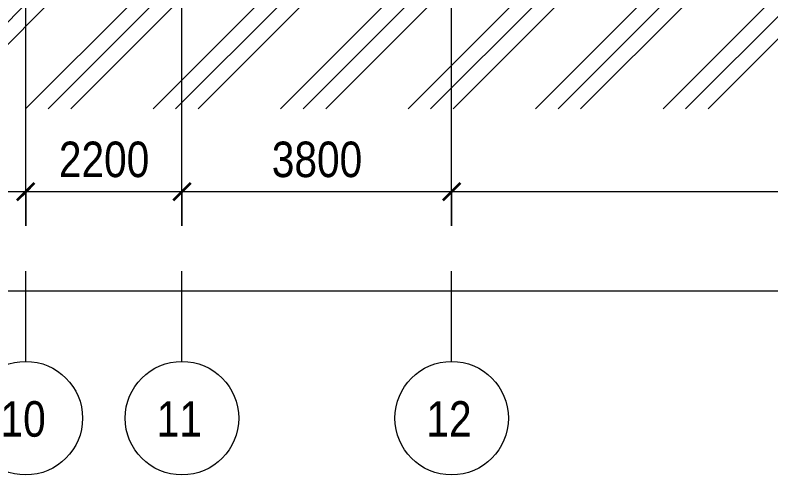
# Model space of a CAD drawing. Header units: millimetres. Extents: x 51154 to 151340, y -24069 to 30962.
# Drawn here: x 104182 to 114830, y -24069 to -17589 of the extents above; entities that cross this region are included whole.
import ezdxf

# ---------------------------------------------------------------- set-up
doc = ezdxf.new("R2010")
doc.units = ezdxf.units.MM
doc.linetypes.add('Осевые', pattern=[6350, 1270, -952.5, 3175, -952.5])
for name, color, linetype, lineweight, true_color in [('Оси-1', 7, 'Continuous', 18, 0xaaaaaa), ('Оси-2', 7, 'Continuous', 9, 0xaaaaaa), ('Оси-3', 7, 'Осевые', 9, 0xaaaaaa), ('Элементы узлов-3', 7, 'Continuous', 9, 0x585858)]:
    doc.layers.add(name, color=color, linetype=linetype, lineweight=lineweight, true_color=true_color)
doc.layers.add('Размеры', color=7, linetype='Continuous', lineweight=9)
doc.layers.add('Размеры-200', color=7, linetype='Continuous', lineweight=9)
doc.styles.add('Arial Narrow', font='ARIALN.TTF', dxfattribs={"height": 500})
doc.dimstyles.new('Диагональ_-_2_5_мм_Arial_narrow', dxfattribs={"dimscale": 304.8, "dimtxt": 511.715487, "dimasz": 0.787402, "dimexe": 1.574803, "dimexo": 0.0625, "dimgap": 0.19685, "dimtad": 1, "dimdec": 0, "dimzin": 0, "dimdsep": 46, "dimtxsty": 'Arial Narrow', "dimblk1": 'OBLIQUE', "dimblk2": 'OBLIQUE', "dimsah": 1, "dimcen": 0.09, "dimdle": 1.574803, "dimazin": 0, "dimtfac": 1, "dimtdec": 4, "dimtix": 1, "dimtmove": 0, "dimatfit": 3, "dimfxl": 1.574803, "dimfxlon": 1, "dimtvp": 1, "dimtolj": 1, "dimtzin": 0, "dimarcsym": 2})

# ---------------------------------------------------------------- blocks, each defined once
blk = doc.blocks.new('Ось сетки - По умолчанию 2-349628-Разрез 1-1')
at = {"layer": 'Оси-1'}
blk.add_circle((57332, -23269), 800, dxfattribs=at)
blk = doc.blocks.new('DIMBLOCK5-Разрез 1-1')
at = {"layer": 'Размеры-200', "lineweight": 35}
for points in [[(110332, -20079), (110212, -20199), (110452, -19959)], [(122932, -20079), (122812, -20199), (123052, -19959)]]:
    blk.add_hatch(color=256, dxfattribs=at).paths.add_polyline_path(points, flags=0)
at = {"layer": 'Размеры-200'}
for p, q in [((110332, -20559), (110332, -19599)), ((122932, -20559), (122932, -19599)), ((122932, -20079), (110332, -20079)), ((110332, -20079), (110332, -20559)), ((122932, -20079), (122932, -20559))]:
    blk.add_line(p, q, dxfattribs=at)
at = {"layer": 'Размеры-200', "lineweight": 35}
for p, q in [((110212, -20199), (110452, -19959)), ((110452, -19959), (110332, -20079)), ((122812, -20199), (123052, -19959)), ((123052, -19959), (122932, -20079)), ((110332, -20079), (110212, -20199)), ((122932, -20079), (122812, -20199))]:
    blk.add_line(p, q, dxfattribs=at)
at = {"layer": 'Размеры-200', "color": 0, "insert": (115840, -19372), "char_height": 500, "width": 1900.66, "attachment_point": 1, "line_spacing_factor": 0.974696, "style": 'Arial Narrow'}
blk.add_mtext('12600', dxfattribs=at)
blk = doc.blocks.new('_Oblique')
at = {"color": 0, "linetype": 'ByBlock', "lineweight": -2}
blk.add_line((-0.5, -0.5), (0.5, 0.5), dxfattribs=at)
blk = doc.blocks.new('DIMBLOCK6-Разрез 1-1')
at = {"layer": 'Размеры-200', "lineweight": 35}
for points in [[(106532, -20079), (106412, -20199), (106652, -19959)], [(110332, -20079), (110212, -20199), (110452, -19959)]]:
    blk.add_hatch(color=256, dxfattribs=at).paths.add_polyline_path(points, flags=0)
at = {"layer": 'Размеры-200'}
for p, q in [((106532, -20559), (106532, -19599)), ((110332, -20559), (110332, -19599)), ((110332, -20079), (106532, -20079)), ((106532, -20079), (106532, -20559)), ((110332, -20079), (110332, -20559))]:
    blk.add_line(p, q, dxfattribs=at)
at = {"layer": 'Размеры-200', "lineweight": 35}
for p, q in [((106412, -20199), (106652, -19959)), ((106652, -19959), (106532, -20079)), ((110212, -20199), (110452, -19959)), ((110452, -19959), (110332, -20079)), ((106532, -20079), (106412, -20199)), ((110332, -20079), (110212, -20199))]:
    blk.add_line(p, q, dxfattribs=at)
at = {"layer": 'Размеры-200', "color": 0, "insert": (107798, -19372), "char_height": 500, "width": 1520.53, "attachment_point": 1, "line_spacing_factor": 0.974696, "style": 'Arial Narrow'}
blk.add_mtext('3800', dxfattribs=at)
blk = doc.blocks.new('DIMBLOCK7-Разрез 1-1')
at = {"layer": 'Размеры-200', "lineweight": 35}
for points in [[(104332, -20079), (104212, -20199), (104452, -19959)], [(106532, -20079), (106412, -20199), (106652, -19959)]]:
    blk.add_hatch(color=256, dxfattribs=at).paths.add_polyline_path(points, flags=0)
at = {"layer": 'Размеры-200'}
for p, q in [((104332, -20559), (104332, -19599)), ((106532, -20559), (106532, -19599)), ((106532, -20079), (104332, -20079)), ((104332, -20079), (104332, -20559)), ((106532, -20079), (106532, -20559))]:
    blk.add_line(p, q, dxfattribs=at)
at = {"layer": 'Размеры-200', "lineweight": 35}
for p, q in [((104212, -20199), (104452, -19959)), ((104452, -19959), (104332, -20079)), ((106412, -20199), (106652, -19959)), ((106652, -19959), (106532, -20079)), ((104332, -20079), (104212, -20199)), ((106532, -20079), (106412, -20199))]:
    blk.add_line(p, q, dxfattribs=at)
at = {"layer": 'Размеры-200', "color": 0, "insert": (104798, -19372), "char_height": 500, "width": 1520.53, "attachment_point": 1, "line_spacing_factor": 0.974696, "style": 'Arial Narrow'}
blk.add_mtext('2200', dxfattribs=at)
blk = doc.blocks.new('DIMBLOCK8-Разрез 1-1')
at = {"layer": 'Размеры-200', "lineweight": 35}
for points in [[(98132, -20079), (98012, -20199), (98252, -19959)], [(104332, -20079), (104212, -20199), (104452, -19959)]]:
    blk.add_hatch(color=256, dxfattribs=at).paths.add_polyline_path(points, flags=0)
at = {"layer": 'Размеры-200'}
for p, q in [((98132, -20559), (98132, -19599)), ((104332, -20559), (104332, -19599)), ((104332, -20079), (98132, -20079)), ((98132, -20079), (98132, -20559)), ((104332, -20079), (104332, -20559))]:
    blk.add_line(p, q, dxfattribs=at)
at = {"layer": 'Размеры-200', "lineweight": 35}
for p, q in [((98012, -20199), (98252, -19959)), ((98252, -19959), (98132, -20079)), ((104212, -20199), (104452, -19959)), ((104452, -19959), (104332, -20079)), ((98132, -20079), (98012, -20199)), ((104332, -20079), (104212, -20199))]:
    blk.add_line(p, q, dxfattribs=at)
at = {"layer": 'Размеры-200', "color": 0, "insert": (100598, -19372), "char_height": 500, "width": 1520.53, "attachment_point": 1, "line_spacing_factor": 0.974696, "style": 'Arial Narrow'}
blk.add_mtext('6200', dxfattribs=at)
blk = doc.blocks.new('DIMBLOCK17-Разрез 1-1')
at = {"layer": 'Размеры-200', "lineweight": 35}
for points in [[(57332, -21479), (57212, -21599), (57452, -21359)], [(141532, -21479), (141412, -21599), (141652, -21359)]]:
    blk.add_hatch(color=256, dxfattribs=at).paths.add_polyline_path(points, flags=0)
at = {"layer": 'Размеры-200'}
for p, q in [((57332, -21959), (57332, -20999)), ((141532, -21959), (141532, -20999)), ((142012, -21479), (56852, -21479)), ((57332, -21479), (57332, -21959)), ((141532, -21479), (141532, -21959))]:
    blk.add_line(p, q, dxfattribs=at)
at = {"layer": 'Размеры-200', "lineweight": 35}
for p, q in [((57212, -21599), (57452, -21359)), ((57452, -21359), (57332, -21479)), ((141412, -21599), (141652, -21359)), ((141652, -21359), (141532, -21479)), ((57332, -21479), (57212, -21599)), ((141532, -21479), (141412, -21599))]:
    blk.add_line(p, q, dxfattribs=at)
at = {"layer": 'Размеры-200', "color": 0, "insert": (98640, -20772), "char_height": 500, "width": 1900.66, "attachment_point": 1, "line_spacing_factor": 0.974696, "style": 'Arial Narrow'}
blk.add_mtext('84200', dxfattribs=at)

msp = doc.modelspace()

# ---------------------------------------------------------------- hatches: boundary and pattern name
at = {"layer": 'Элементы узлов-3'}
h = msp.add_hatch(dxfattribs=at)
h.set_pattern_fill('FP_24', color=256, style=0, pattern_type=2)
h.set_pattern_definition([(45, (99498.5, 6475), (-898.026, 898.026), []), (45, (99816, 6475), (0, 1796.05), []), (45, (99181, 6475), (0, 1796.05), [])])
h.paths.add_polyline_path([(56043, -18909), (142519.3, -18909), (142789.2, -7981), (148877.4, -7981), (148877.4, -6500), (141801.1, -6500), (141797.9, -6630), (141551.6, -17400), (141531.9, -17400), (141531.6, -17410), (57281.6, -17410), (57032.2, -6500), (51153.8, -6500), (51153.8, -7710), (55787, -7710), (55900.6, -12679.9)], flags=0)

# ---------------------------------------------------------------- linework, layer by layer
at = {"layer": 'Оси-3'}
for p, q in [((104331.6, -22468.7), (104331.6, 29000)), ((106531.6, -22468.7), (106531.6, 29000)), ((110331.6, -22468.7), (110331.6, 29000))]:
    msp.add_line(p, q, dxfattribs=at)

# ---------------------------------------------------------------- block references
at = {"layer": 'Оси-1'}
for p in [(47000, 0), (49200, 0), (53000, 0)]:
    msp.add_blockref('Ось сетки - По умолчанию 2-349628-Разрез 1-1', p, dxfattribs=at)

# ---------------------------------------------------------------- texts
at = {"layer": 'Оси-2', "char_height": 500, "width": 769.62, "attachment_point": 1, "style": 'Arial Narrow'}
for s, insert in [('10', (103975.9, -23030.2)), ('11', (106175.9, -23030.2)), ('12', (109975.9, -23030.2))]:
    msp.add_mtext(s, dxfattribs=dict(at, insert=insert))

# ---------------------------------------------------------------- dimensions: what is measured, and where the dimension line sits
at = {"layer": 'Размеры'}
for base, p1, p2, override, picture, middle in [((98131.6, -20078.7), (104331.6, -20558.7), (98131.6, -20558.7), {"dimpost": '<>', "dimfxl": 6200}, 'DIMBLOCK8-Разрез 1-1', (101231.6, -19763.4)), ((104331.6, -20078.7), (106531.6, -20558.7), (104331.6, -20558.7), {"dimpost": '<>', "dimfxl": 2200}, 'DIMBLOCK7-Разрез 1-1', (105431.6, -19763.4)), ((106531.6, -20078.7), (110331.6, -20558.7), (106531.6, -20558.7), {"dimpost": '<>', "dimfxl": 3800}, 'DIMBLOCK6-Разрез 1-1', (108431.6, -19763.4)), ((110331.6, -20078.7), (122931.6, -20558.7), (110331.6, -20558.7), {"dimpost": '<>', "dimfxl": 12600}, 'DIMBLOCK5-Разрез 1-1', (116631.6, -19763.4)), ((57331.6, -21478.7), (141531.6, -21958.7), (57331.6, -21958.7), {"dimpost": '<>', "dimfxl": 84200}, 'DIMBLOCK17-Разрез 1-1', (99431.6, -21163.4))]:
    dim = msp.add_linear_dim(base=base, p1=p1, p2=p2, dimstyle='Диагональ_-_2_5_мм_Arial_narrow', override=override, dxfattribs=at)
    dim.commit()
    dim.dimension.update_dxf_attribs({"geometry": picture, "text_midpoint": middle})

doc.saveas('drawing.dxf')
